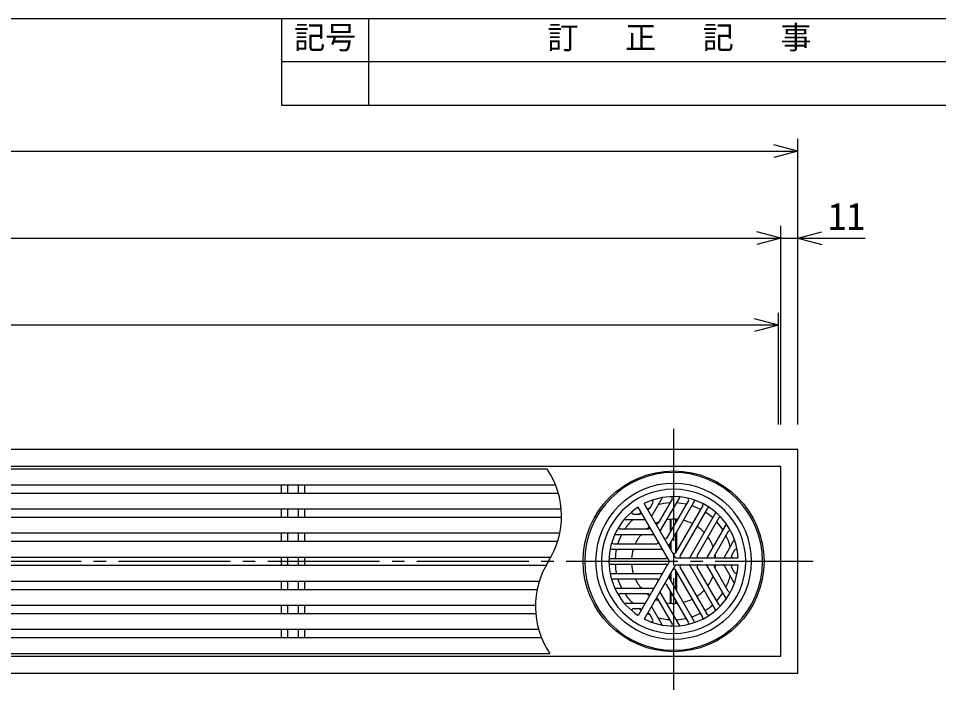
# Model space of a CAD drawing. Units: millimetres, scale not verified. Extents: x -1092 to 1092, y -744 to 696.
# Drawn here: x 67 to 659, y 267 to 696 of the extents above; entities that cross this region are included whole.
import ezdxf
from ezdxf.enums import TextEntityAlignment as Align

# ---------------------------------------------------------------- set-up
doc = ezdxf.new("R2010")
doc.units = ezdxf.units.MM
doc.header["$LTSCALE"] = 8
doc.linetypes.add('CHAIN2', pattern=[12, 9, -1, 1, -1])
for name, color, linetype in [('0-0_計極細', 2, 'Continuous'), ('0-1_計細線', 3, 'Continuous'), ('0-5_寸法線', 7, 'Continuous'), ('0-7_枠細線', 5, 'Continuous'), ('0-8_枠中線', 5, 'Continuous')]:
    doc.layers.add(name, color=color, linetype=linetype)
doc.styles.add('ＭＳ ゴシック', font='')
doc.styles.get('ＭＳ ゴシック').set_extended_font_data('MS Gothic')

msp = doc.modelspace()

# ---------------------------------------------------------------- linework, layer by layer
at = {"layer": '0-0_計極細', "linetype": 'CHAIN2'}
for p, q in [((488.189, 431.759), (488.189, -143.991)), ((-636.982, 346.534), (578.047, 346.534))]:
    msp.add_line(p, q, dxfattribs=at)
at = {"layer": '0-0_計極細'}
for p, q in [((235.689, 395.784), (235.689, 390.284)), ((239.739, 395.784), (239.739, 390.284)), ((246.639, 395.784), (246.639, 390.284)), ((250.689, 395.784), (250.689, 390.284)), ((480.746, 387.326), (474.141, 375.886)), ((487.299, 386.635), (478.341, 371.12)), ((491.976, 387.711), (479.645, 366.353)), ((497.782, 385.726), (483.845, 361.587)), ((501.703, 385.492), (485.149, 356.82)), ((235.689, 380.284), (235.689, 374.784)), ((239.739, 380.284), (239.739, 374.784)), ((246.639, 380.284), (246.639, 374.784)), ((250.689, 380.284), (250.689, 374.784)), ((474.828, 384.1), (472.837, 380.653)), ((506.943, 382.527), (489.349, 352.053)), ((509.985, 380.771), (492.391, 350.297)), ((456.586, 373.377), (469.796, 373.377)), ((462.339, 376.89), (466.32, 376.89)), ((486.183, 365.636), (486.183, 373.554)), ((486.685, 366.506), (486.685, 373.586)), ((489.696, 371.72), (489.696, 373.586)), ((490.197, 372.589), (490.197, 373.554)), ((515.173, 377.715), (498.619, 349.043)), ((517.336, 374.437), (503.399, 350.297)), ((453.907, 367.357), (471.823, 367.357)), ((521.958, 370.401), (509.627, 349.043)), ((235.689, 364.784), (235.689, 359.284)), ((239.739, 364.784), (239.739, 359.284)), ((246.639, 364.784), (246.639, 359.284)), ((250.689, 364.784), (250.689, 359.284)), ((450.638, 363.844), (475.3, 363.844)), ((489.696, 352.654), (489.696, 364.695)), ((490.197, 353.523), (490.197, 365.564)), ((523.365, 365.813), (514.407, 350.297)), ((449.453, 357.823), (477.327, 357.823)), ((486.183, 354.526), (486.183, 358.612)), ((486.685, 353.657), (486.685, 359.481)), ((527.24, 360.483), (520.635, 349.043)), ((447.696, 354.311), (480.804, 354.311)), ((527.405, 353.745), (525.414, 350.297)), ((235.689, 349.284), (235.689, 343.784)), ((239.739, 349.284), (239.739, 343.784)), ((246.639, 349.284), (246.639, 343.784)), ((250.689, 349.284), (250.689, 343.784)), ((447.643, 348.29), (482.831, 348.29)), ((447.643, 344.778), (482.831, 344.778)), ((515.173, 315.353), (498.619, 344.026)), ((521.958, 322.668), (509.627, 344.026)), ((527.24, 332.585), (520.635, 344.026)), ((447.696, 338.757), (480.804, 338.757)), ((486.183, 334.456), (486.183, 338.542)), ((486.685, 333.587), (486.685, 339.411)), ((506.943, 310.541), (489.349, 341.015)), ((489.696, 328.373), (489.696, 340.415)), ((490.197, 327.504), (490.197, 339.546)), ((509.985, 312.297), (492.391, 342.771)), ((517.336, 318.631), (503.399, 342.771)), ((523.365, 327.255), (514.407, 342.771)), ((527.405, 339.324), (525.414, 342.771)), ((235.689, 333.784), (235.689, 328.284)), ((239.739, 333.784), (239.739, 328.284)), ((246.639, 333.784), (246.639, 328.284)), ((250.689, 333.784), (250.689, 328.284)), ((449.453, 335.245), (477.327, 335.245)), ((501.703, 307.576), (485.149, 336.249)), ((450.638, 329.224), (475.3, 329.224)), ((453.907, 325.712), (471.823, 325.712)), ((491.976, 305.358), (479.645, 326.715)), ((497.782, 307.342), (483.845, 331.482)), ((486.183, 319.515), (486.183, 327.432)), ((486.685, 319.482), (486.685, 326.563)), ((487.299, 306.433), (478.341, 321.949)), ((489.696, 319.482), (489.696, 321.349)), ((490.197, 319.515), (490.197, 320.48)), ((235.689, 318.284), (235.689, 312.784)), ((239.739, 318.284), (239.739, 312.784)), ((246.639, 318.284), (246.639, 312.784)), ((250.689, 318.284), (250.689, 312.784)), ((456.586, 319.691), (469.796, 319.691)), ((462.339, 316.179), (466.32, 316.179)), ((480.746, 305.742), (474.141, 317.182)), ((474.828, 308.968), (472.837, 312.416)), ((235.689, 302.784), (235.689, 297.284)), ((239.739, 302.784), (239.739, 297.284)), ((246.639, 302.784), (246.639, 297.284)), ((250.689, 302.784), (250.689, 297.284))]:
    msp.add_line(p, q, dxfattribs=at)
for centre, radius, start, end in [((361.767, 375.534), 54.312, 327.72738, 33.84606), ((488.19, 346.534), 50.153, 90, 270), ((488.19, 346.534), 50.153, 270, 90), ((473.959, 384.602), 1.004, 330, 110.49823), ((481.18, 387.076), 0.502, 99.81001, 150), ((486.43, 387.137), 1.004, 330, 92.48216), ((492.41, 387.46), 0.502, 84.11294, 150), ((496.913, 386.228), 1.004, 330, 77.60597), ((502.137, 385.241), 0.502, 70.18513, 150), ((471.968, 381.154), 1.004, 210, 330), ((488.19, 346.534), 37.631, 113.77152, 116.31965), ((488.19, 346.534), 37.631, 93.596, 105.50678), ((488.19, 346.534), 37.631, 77.4576, 87.38711), ((488.19, 346.534), 37.631, 77.4576, 87.38711), ((488.19, 346.534), 37.631, 62.67477, 71.92708), ((506.074, 383.029), 1.004, 330, 63.89345), ((510.854, 380.269), 1.004, 56.10655, 150), ((456.586, 372.876), 0.502, 90, 140.18999), ((488.19, 346.534), 37.631, 134.49322, 146.404), ((462.339, 377.893), 1.004, 129.50177, 270), ((488.19, 346.534), 37.631, 123.68035, 126.22848), ((466.32, 377.893), 1.004, 270, 30), ((469.796, 372.876), 0.502, 30, 90), ((474.575, 375.635), 0.502, 150, 210), ((488.19, 346.534), 27.094, 84.62432, 99.70902), ((488.19, 346.534), 27.094, 84.62432, 90), ((488.19, 346.534), 37.631, 48.07292, 57.32523), ((514.738, 377.966), 0.502, 330, 49.81487), ((518.205, 373.936), 1.004, 42.39403, 150), ((453.907, 368.36), 1.004, 147.51784, 270), ((488.19, 346.534), 27.094, 124.78019, 129.77896), ((471.823, 368.36), 1.004, 270, 30), ((477.472, 371.621), 1.004, 210, 330), ((488.19, 346.534), 27.094, 110.22104, 115.21981), ((488.19, 346.534), 27.094, 63.71622, 76.68065), ((488.19, 346.534), 27.094, 43.31935, 56.28378), ((488.19, 346.534), 37.631, 32.61289, 42.5424), ((521.523, 370.652), 0.502, 330, 35.88706), ((450.638, 363.343), 0.502, 90, 155.88706), ((488.19, 346.534), 37.631, 152.61289, 162.5424), ((488.19, 346.534), 27.094, 140.29098, 155.37568), ((475.3, 363.343), 0.502, 30, 90), ((480.079, 366.102), 0.502, 150, 210), ((482.976, 362.088), 1.004, 210, 330), ((488.19, 346.534), 27.094, 20.29098, 35.37568), ((488.19, 346.534), 37.631, 14.49322, 26.40401), ((524.234, 365.311), 1.004, 27.51784, 150), ((449.453, 358.827), 1.004, 162.39403, 270), ((477.327, 358.827), 1.004, 270, 30), ((485.583, 356.569), 0.502, 150, 210), ((447.642, 349.297), 1.004, 176.10043, 269.99386), ((447.695, 353.813), 0.502, 89.99378, 169.80868), ((488.19, 346.534), 37.631, 168.07292, 177.32523), ((488.19, 346.534), 27.094, 163.31935, 176.28378), ((480.804, 353.81), 0.502, 30, 90), ((482.831, 349.294), 1.004, 270, 30), ((488.48, 352.555), 1.004, 210, 330), ((488.48, 352.555), 1.004, 253.22135, 330), ((493.26, 349.796), 1.004, 150, 270), ((504.268, 349.796), 1.004, 150, 270), ((515.276, 349.796), 1.004, 150, 270), ((488.19, 346.534), 27.094, 4.78019, 9.77896), ((526.283, 349.796), 1.004, 150, 270), ((488.19, 346.534), 37.631, 3.68035, 6.22848), ((528.274, 353.243), 1.004, 9.50177, 150), ((453.611, 317.534), 54.312, 147.72738, 213.84606), ((447.643, 343.775), 1.004, 90, 183.89345), ((488.19, 346.534), 37.631, 182.67477, 191.92708), ((488.19, 346.534), 27.094, 183.71622, 196.68065), ((482.831, 343.775), 1.004, 330, 90), ((493.26, 343.273), 1.004, 90, 210), ((498.184, 349.294), 0.502, 270, 330), ((498.184, 343.775), 0.502, 30, 90), ((504.268, 343.273), 1.004, 90, 210), ((509.192, 349.294), 0.502, 270, 330), ((509.192, 343.775), 0.502, 30, 90), ((515.276, 343.273), 1.004, 90, 210), ((488.19, 346.534), 27.094, 350.22104, 355.21981), ((520.2, 349.294), 0.502, 270, 330), ((520.2, 343.775), 0.502, 30, 90), ((526.283, 343.273), 1.004, 90, 210), ((488.19, 346.534), 37.631, 353.77152, 356.31965), ((447.694, 339.262), 0.502, 190.17883, 269.99383), ((480.804, 339.259), 0.502, 270, 330), ((488.48, 340.513), 1.004, 30, 150), ((488.48, 340.513), 1.004, 30, 106.77865), ((528.274, 339.825), 1.004, 210, 350.49823), ((449.453, 334.242), 1.004, 90, 197.60597), ((488.19, 346.534), 37.631, 197.4576, 207.38711), ((488.19, 346.534), 27.094, 204.62432, 219.70902), ((477.327, 334.242), 1.004, 330, 90), ((482.976, 330.98), 1.004, 30, 150), ((485.583, 336.499), 0.502, 150, 210), ((488.19, 346.534), 27.094, 324.62432, 339.70902), ((488.19, 346.534), 37.631, 333.59599, 345.50678), ((450.638, 329.726), 0.502, 204.11294, 270), ((453.907, 324.708), 1.004, 90, 212.48216), ((488.19, 346.534), 37.631, 213.59599, 225.50678), ((488.19, 346.534), 27.094, 230.22104, 235.21981), ((471.823, 324.708), 1.004, 330, 90), ((475.3, 329.726), 0.502, 270, 330), ((480.079, 326.966), 0.502, 150, 210), ((488.19, 346.534), 27.094, 303.71622, 316.68065), ((488.19, 346.534), 37.631, 317.4576, 327.38711), ((524.234, 327.757), 1.004, 210, 332.48216), ((469.796, 320.193), 0.502, 270, 330), ((477.472, 321.447), 1.004, 30, 150), ((488.19, 346.534), 27.094, 244.78019, 249.77896), ((488.19, 346.534), 27.094, 260.29098, 275.37568), ((488.19, 346.534), 27.094, 283.31935, 296.28378), ((521.523, 322.417), 0.502, 324.11294, 30), ((462.339, 315.175), 1.004, 90, 230.49823), ((488.19, 346.534), 37.631, 233.77152, 236.31965), ((466.32, 315.175), 1.004, 330, 90), ((474.575, 317.433), 0.502, 149.99998, 210.00002), ((488.19, 346.534), 37.631, 302.67477, 311.92708), ((514.738, 315.103), 0.502, 310.18513, 30), ((518.205, 319.133), 1.004, 210, 317.60597), ((471.968, 311.914), 1.004, 30, 150), ((488.19, 346.534), 37.631, 243.68035, 246.22848), ((473.959, 308.466), 1.004, 249.50177, 30), ((488.19, 346.534), 37.631, 254.49322, 266.404), ((488.19, 346.534), 37.631, 272.61289, 282.5424), ((488.19, 346.534), 37.631, 288.07292, 297.32523), ((506.074, 310.039), 1.004, 296.10655, 30), ((510.854, 312.799), 1.004, 210, 303.89345), ((481.18, 305.993), 0.502, 210, 260.18999), ((486.43, 305.931), 1.004, 267.51784, 30), ((492.41, 305.608), 0.502, 210, 275.88706), ((496.913, 306.84), 1.004, 282.39403, 30), ((502.137, 307.827), 0.502, 210, 289.81487)]:
    msp.add_arc(centre, radius, start, end, dxfattribs=at)
at = {"layer": '0-1_計細線'}
for p, q in [((406.876, 405.784), (-615.311, 405.784)), ((414.039, 390.284), (-615.311, 390.284)), ((-615.311, 380.284), (415.872, 380.284)), ((485.583, 346.534), (465.443, 381.418)), ((489.494, 348.792), (469.354, 383.675)), ((416.075, 374.784), (-615.311, 374.784)), ((-615.311, 364.784), (415.005, 364.784)), ((413.592, 359.284), (-615.311, 359.284)), ((489.494, 348.792), (488.19, 351.05)), ((-615.311, 349.284), (409.315, 349.284)), ((406.064, 343.784), (-581.311, 343.784)), ((485.583, 346.534), (465.443, 311.651)), ((489.494, 344.276), (469.354, 309.393)), ((489.494, 348.792), (492.101, 348.792)), ((489.494, 348.792), (529.774, 348.792)), ((489.494, 344.276), (529.774, 344.276)), ((-581.311, 333.784), (401.787, 333.784)), ((400.374, 328.284), (-615.311, 328.284)), ((399.507, 312.784), (-615.311, 312.784)), ((403.215, 297.284), (-615.311, 297.284)), ((-615.311, 287.284), (408.503, 287.284))]:
    msp.add_line(p, q, dxfattribs=at)
for points in [[(-627.811, 418.534), (-627.811, 274.534), (568.189, 274.534), (568.189, 418.534)], [(-616.811, 407.534), (-616.811, 285.534), (557.189, 285.534), (557.189, 407.534)]]:
    msp.add_lwpolyline(points, close=True, dxfattribs=at)
for points in [[(-615.311, 405.784), (-615.311, 395.784), (412.164, 395.784)], [(-615.311, 328.284), (-615.311, 318.284), (399.304, 318.284)], [(-615.311, 312.784), (-615.311, 302.784), (401.34, 302.784)]]:
    msp.add_lwpolyline(points, dxfattribs=at)
msp.add_circle((488.19, 346.534), 58.202, dxfattribs=at)
for centre, radius, start, end in [((488.19, 346.534), 57.199, 90, 270), ((488.19, 346.534), 57.199, 270, 90), ((488.19, 346.534), 46.411, 90, 270), ((488.19, 346.534), 46.411, 270, 90), ((488.19, 346.534), 41.645, 90, 116.89208), ((488.19, 346.534), 41.645, 3.10792, 90), ((488.19, 346.534), 41.645, 123.10792, 236.89208), ((526.805, 360.734), 0.502, 330, 20.18999), ((488.19, 346.534), 41.645, 270, 356.89208), ((526.805, 332.334), 0.502, 339.81001, 30), ((456.586, 320.193), 0.502, 219.81001, 270), ((488.19, 346.534), 41.645, 243.10792, 270)]:
    msp.add_arc(centre, radius, start, end, dxfattribs=at)
at = {"layer": '0-5_寸法線'}
for p, q in [((568.189, 434.534), (568.189, 618.534)), ((-627.811, 610.534), (568.189, 610.534)), ((568.189, 610.534), (552.735, 614.675)), ((568.189, 610.534), (552.735, 606.393)), ((557.189, 434.534), (557.189, 562.534)), ((568.189, 434.534), (568.189, 562.534)), ((557.189, 554.534), (541.735, 558.675)), ((568.189, 554.534), (583.644, 558.675)), ((-616.811, 554.534), (557.189, 554.534)), ((557.189, 554.534), (541.735, 550.393)), ((557.189, 554.534), (611.466, 554.534)), ((568.189, 554.534), (583.644, 550.393)), ((555.689, 434.534), (555.689, 506.534)), ((555.689, 498.534), (-615.311, 498.534)), ((555.689, 498.534), (540.235, 502.675)), ((555.689, 498.534), (540.235, 494.393))]:
    msp.add_line(p, q, dxfattribs=at)
at = {"layer": '0-7_枠細線'}
for p, q in [((236, 640), (236, 696)), ((292, 640), (292, 696)), ((1092, 668), (236, 668)), ((1092, 640), (236, 640))]:
    msp.add_line(p, q, dxfattribs=at)
at = {"layer": '0-8_枠中線'}
msp.add_lwpolyline([(-1092, -744), (-1092, 696), (1092, 696), (1092, -744)], close=True, dxfattribs=at)

# ---------------------------------------------------------------- texts
at = {"layer": '0-5_寸法線', "style": 'ＭＳ ゴシック'}
msp.add_text('11', height=17.6, dxfattribs=at).set_placement((587.466, 554.534), align=Align.BOTTOM_LEFT)
at = {"layer": '0-7_枠細線', "style": 'ＭＳ ゴシック'}
for s, p in [('訂\u3000 正\u3000 記\u3000 事', (407, 672)), ('記号', (244, 672))]:
    msp.add_text(s, height=14.66, dxfattribs=at).set_placement(p, align=Align.BOTTOM_LEFT)

doc.saveas('drawing.dxf')
